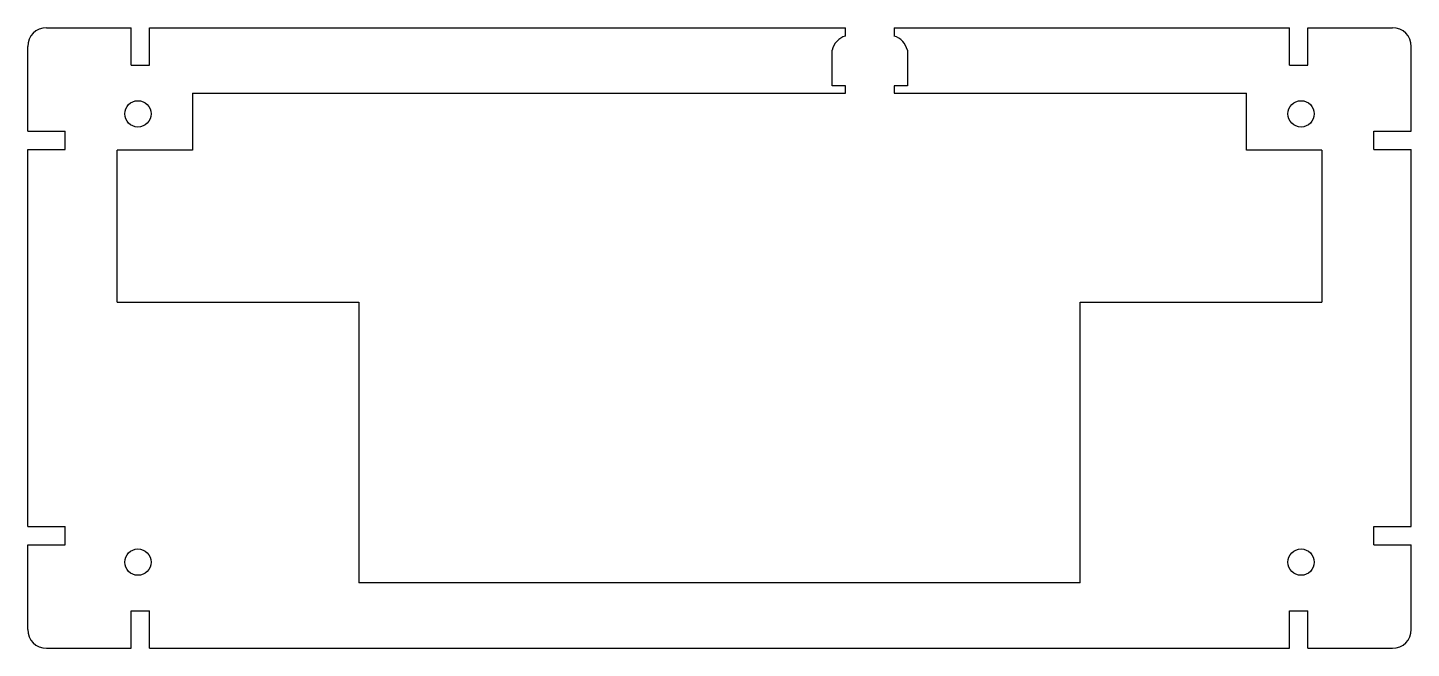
# Model space of a CAD drawing. Header units: metres. Extents: x -184 to 184, y -83 to 83.
import ezdxf

# ---------------------------------------------------------------- set-up
doc = ezdxf.new("R2010")
doc.units = ezdxf.units.M

msp = doc.modelspace()

# ---------------------------------------------------------------- linework, layer by layer
for p, q in [((-179.15, 82.55), (-156.59, 82.55)), ((-156.59, 72.55), (-156.59, 82.55)), ((-151.71, 72.55), (-151.71, 82.55)), ((-151.71, 82.55), (33.5, 82.55)), ((33.5, 80.326), (33.5, 82.55)), ((46.5, 82.55), (151.71, 82.55)), ((46.5, 82.55), (46.5, 80.326)), ((151.71, 72.55), (151.71, 82.55)), ((156.59, 82.55), (179.15, 82.55)), ((156.59, 72.55), (156.59, 82.55)), ((-184.15, 54.99), (-184.15, 77.55)), ((184.15, 54.99), (184.15, 77.55)), ((30, 67.05), (30, 76.55)), ((50, 76.55), (50, 67.05)), ((-156.59, 72.55), (-151.71, 72.55)), ((151.71, 72.55), (156.59, 72.55)), ((33.5, 67.05), (30, 67.05)), ((33.5, 65.125), (33.5, 67.05)), ((50, 67.05), (46.5, 67.05)), ((46.5, 67.05), (46.5, 65.125)), ((-140.3, 65.125), (33.5, 65.125)), ((-140.3, 65.125), (-140.3, 50)), ((46.5, 65.125), (140.3, 65.125)), ((140.3, 50), (140.3, 65.125)), ((-184.15, 54.99), (-174.15, 54.99)), ((-174.15, 50.11), (-174.15, 54.99)), ((174.15, 50.11), (174.15, 54.99)), ((174.15, 54.99), (184.15, 54.99)), ((-184.15, -50.11), (-184.15, 50.11)), ((-184.15, 50.11), (-174.15, 50.11)), ((-140.3, 50), (-160.3, 50)), ((-160.3, 9.5), (-160.3, 50)), ((160.3, 50), (140.3, 50)), ((160.3, 50), (160.3, 9.5)), ((174.15, 50.11), (184.15, 50.11)), ((184.15, -50.11), (184.15, 50.11)), ((-160.3, 9.5), (-96, 9.5)), ((-96, 9.5), (-96, -65.125)), ((96, -65.125), (96, 9.5)), ((96, 9.5), (160.3, 9.5)), ((-184.15, -50.11), (-174.15, -50.11)), ((-174.15, -54.99), (-174.15, -50.11)), ((174.15, -54.99), (174.15, -50.11)), ((174.15, -50.11), (184.15, -50.11)), ((-184.15, -77.55), (-184.15, -54.99)), ((-184.15, -54.99), (-174.15, -54.99)), ((174.15, -54.99), (184.15, -54.99)), ((184.15, -77.55), (184.15, -54.99)), ((96, -65.125), (-96, -65.125)), ((-156.59, -82.55), (-156.59, -72.55)), ((-156.59, -72.55), (-151.71, -72.55)), ((-151.71, -82.55), (-151.71, -72.55)), ((151.71, -82.55), (151.71, -72.55)), ((151.71, -72.55), (156.59, -72.55)), ((156.59, -82.55), (156.59, -72.55)), ((-179.15, -82.55), (-156.59, -82.55)), ((-151.71, -82.55), (151.71, -82.55)), ((156.59, -82.55), (179.15, -82.55))]:
    msp.add_line(p, q)
for centre in [(-154.8, 59.625), (154.8, 59.625), (-154.8, -59.625), (154.8, -59.625)]:
    msp.add_circle(centre, 3.5)
for centre, radius, start, end in [((-179.15, 77.55), 5, 90, 180), ((179.15, 77.55), 5, 0, 90), ((35, 75.425), 5.125, 107.01865, 167.31962), ((45, 75.425), 5.125, 12.68038, 72.98135), ((-179.15, -77.55), 5, 180, 270), ((179.15, -77.55), 5, -90, 0)]:
    msp.add_arc(centre, radius, start, end)

doc.saveas('drawing.dxf')
